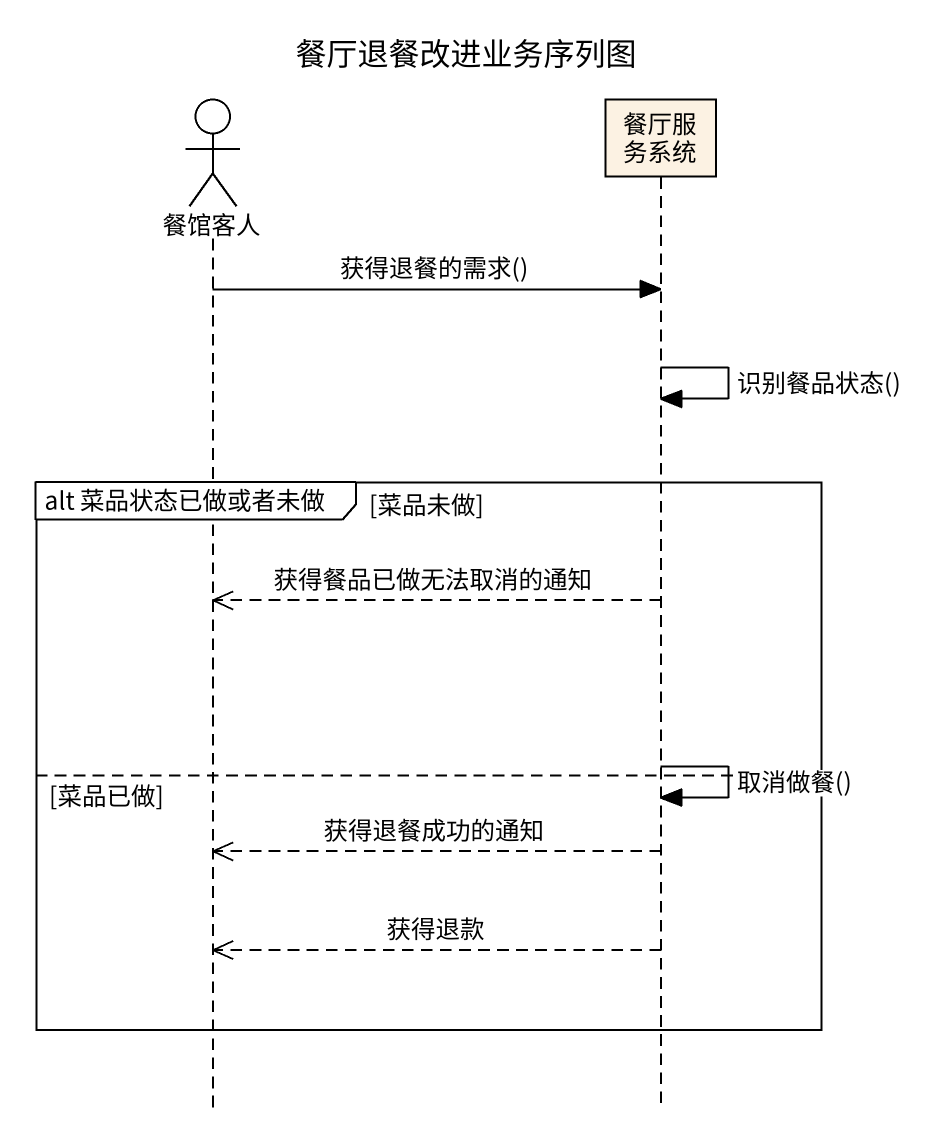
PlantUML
@startuml
title 餐厅退餐改进业务序列图
hide footbox
actor 餐馆客人
participant 餐厅服务系统

餐馆客人 -> 餐厅服务系统 : 获得退餐的需求()
餐厅服务系统 -> 餐厅服务系统 : 识别餐品状态()
group alt 菜品状态已做或者未做 [菜品未做]
  餐厅服务系统 -->> 餐馆客人 : 获得餐品已做无法取消的通知
  餐厅服务系统 -> 餐厅服务系统 : 取消做餐()
else 菜品已做
  餐厅服务系统 -->> 餐馆客人 : 获得退餐成功的通知
  餐厅服务系统 -->> 餐馆客人 : 获得退款
end
@enduml
